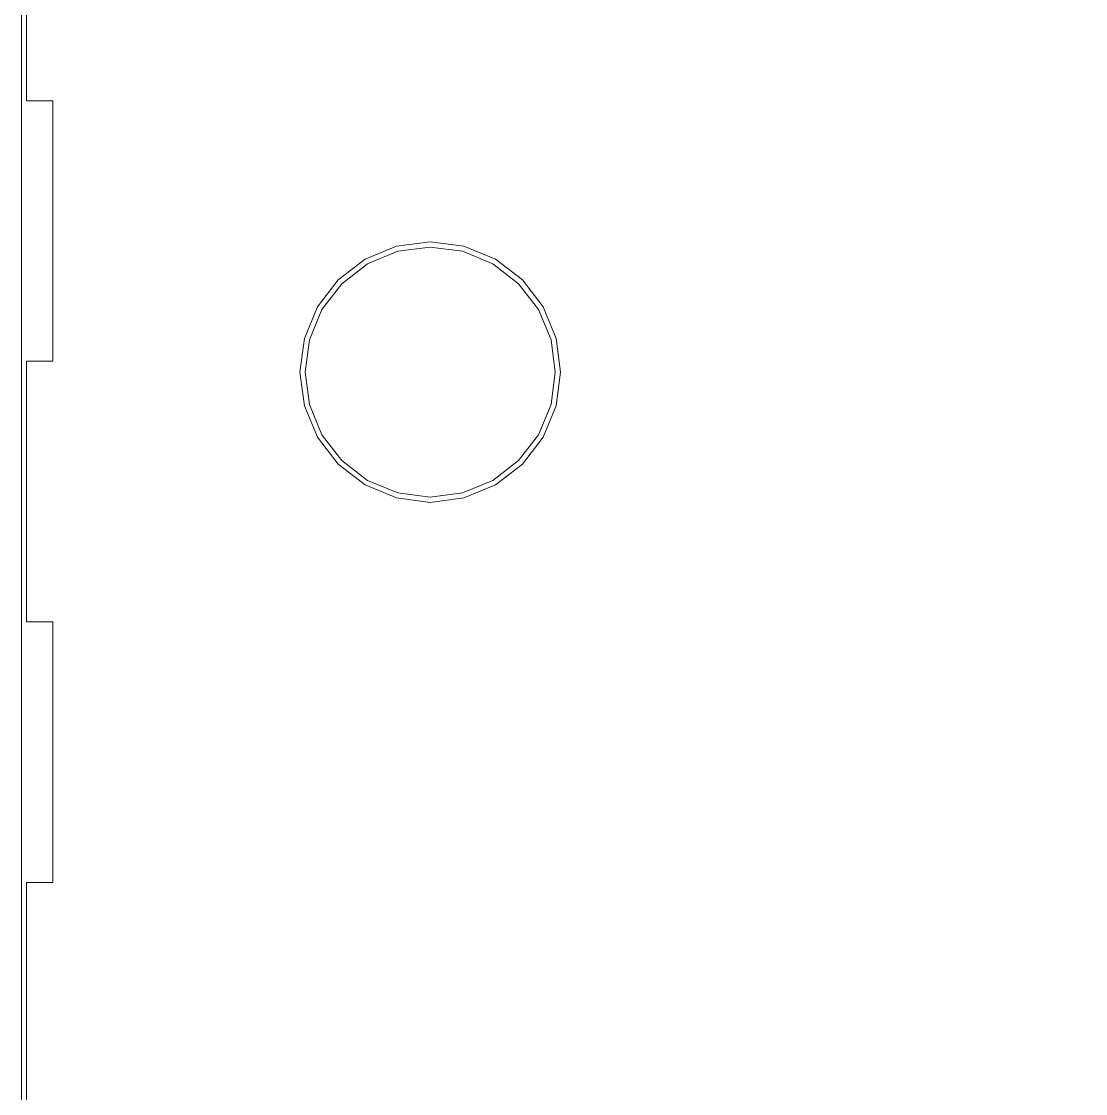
# Model space of a CAD drawing. Header units: millimetres. Extents: x -9 to 562, y -427 to 417.
# Drawn here: x -9.4 to 182, y -197.5 to -4.7 of the extents above; entities that cross this region are included whole.
import ezdxf

# ---------------------------------------------------------------- set-up
doc = ezdxf.new("R2010")
doc.units = ezdxf.units.MM
doc.header["$MEASUREMENT"] = 0
doc.layers.add('1', color=1, linetype='Continuous')
doc.layers.add('2', color=5, linetype='Continuous')

msp = doc.modelspace()

# ---------------------------------------------------------------- linework, layer by layer
at = {"lineweight": 5}
for points, knots in [([(-8.44, 27.94), (-8.44, 27.94), (-8.44, -18.94), (-8.44, -18.94), (-8.44, -18.94), (-8.44, -18.94), (-8.44, -18.94), (-8.44, -18.94)], [0, 0, 0, 0, 0.333333, 0.333333, 0.333333, 0.333333, 1, 1, 1, 1]), ([(-8.44, -18.94), (-8.44, -18.94), (-3.75, -18.94), (-3.75, -18.94), (-3.75, -18.94), (-3.75, -18.94), (-3.75, -65.81), (-3.75, -65.81), (-3.75, -65.81), (-3.75, -65.81), (-3.75, -65.81), (-3.75, -65.81)], [0, 0, 0, 0, 0.25, 0.25, 0.25, 0.25, 0.5, 0.5, 0.5, 0.5, 1, 1, 1, 1]), ([(41.65, -67.77), (41.65, -67.77), (42.42, -73.59), (42.42, -73.59), (42.42, -73.59), (42.42, -73.59), (44.67, -79.02), (44.67, -79.02), (44.67, -79.02), (44.67, -79.02), (48.24, -83.68), (48.24, -83.68), (48.24, -83.68), (48.24, -83.68), (52.9, -87.25), (52.9, -87.25), (52.9, -87.25), (52.9, -87.25), (58.33, -89.5), (58.33, -89.5), (58.33, -89.5), (58.33, -89.5), (64.15, -90.27), (64.15, -90.27), (64.15, -90.27), (64.15, -90.27), (69.98, -89.5), (69.98, -89.5), (69.98, -89.5), (69.98, -89.5), (75.4, -87.25), (75.4, -87.25), (75.4, -87.25), (75.4, -87.25), (80.06, -83.68), (80.06, -83.68), (80.06, -83.68), (80.06, -83.68), (83.64, -79.02), (83.64, -79.02), (83.64, -79.02), (83.64, -79.02), (85.89, -73.59), (85.89, -73.59), (85.89, -73.59), (85.89, -73.59), (86.65, -67.77), (86.65, -67.77), (86.65, -67.77), (86.65, -67.77), (85.89, -61.94), (85.89, -61.94), (85.89, -61.94), (85.89, -61.94), (83.64, -56.52), (83.64, -56.52), (83.64, -56.52), (83.64, -56.52), (80.06, -51.86), (80.06, -51.86), (80.06, -51.86), (80.06, -51.86), (75.4, -48.28), (75.4, -48.28), (75.4, -48.28), (75.4, -48.28), (69.98, -46.03), (69.98, -46.03), (69.98, -46.03), (69.98, -46.03), (64.15, -45.27), (64.15, -45.27), (64.15, -45.27), (64.15, -45.27), (58.33, -46.03), (58.33, -46.03), (58.33, -46.03), (58.33, -46.03), (52.9, -48.28), (52.9, -48.28), (52.9, -48.28), (52.9, -48.28), (48.24, -51.86), (48.24, -51.86), (48.24, -51.86), (48.24, -51.86), (44.67, -56.52), (44.67, -56.52), (44.67, -56.52), (44.67, -56.52), (42.42, -61.94), (42.42, -61.94), (42.42, -61.94), (42.42, -61.94), (41.65, -67.77), (41.65, -67.77)], [0, 0, 0, 0, 0.04, 0.04, 0.04, 0.04, 0.08, 0.08, 0.08, 0.08, 0.12, 0.12, 0.12, 0.12, 0.16, 0.16, 0.16, 0.16, 0.2, 0.2, 0.2, 0.2, 0.24, 0.24, 0.24, 0.24, 0.28, 0.28, 0.28, 0.28, 0.32, 0.32, 0.32, 0.32, 0.36, 0.36, 0.36, 0.36, 0.4, 0.4, 0.4, 0.4, 0.44, 0.44, 0.44, 0.44, 0.48, 0.48, 0.48, 0.48, 0.52, 0.52, 0.52, 0.52, 0.56, 0.56, 0.56, 0.56, 0.6, 0.6, 0.6, 0.6, 0.64, 0.64, 0.64, 0.64, 0.68, 0.68, 0.68, 0.68, 0.72, 0.72, 0.72, 0.72, 0.76, 0.76, 0.76, 0.76, 0.8, 0.8, 0.8, 0.8, 0.84, 0.84, 0.84, 0.84, 0.88, 0.88, 0.88, 0.88, 0.92, 0.92, 0.92, 0.92, 1, 1, 1, 1]), ([(86.79, -61.7), (86.79, -61.7), (84.45, -56.05), (84.45, -56.05), (84.45, -56.05), (84.45, -56.05), (84.45, -56.05), (84.45, -56.05)], [0, 0, 0, 0, 0.333333, 0.333333, 0.333333, 0.333333, 1, 1, 1, 1]), ([(87.59, -67.77), (87.59, -67.77), (86.79, -61.7), (86.79, -61.7), (86.79, -61.7), (86.79, -61.7), (86.79, -61.7), (86.79, -61.7)], [0, 0, 0, 0, 0.333333, 0.333333, 0.333333, 0.333333, 1, 1, 1, 1]), ([(-8.44, -65.81), (-8.44, -65.81), (-8.44, -112.69), (-8.44, -112.69), (-8.44, -112.69), (-8.44, -112.69), (-8.44, -112.69), (-8.44, -112.69)], [0, 0, 0, 0, 0.333333, 0.333333, 0.333333, 0.333333, 1, 1, 1, 1]), ([(-8.44, -112.69), (-8.44, -112.69), (-3.75, -112.69), (-3.75, -112.69), (-3.75, -112.69), (-3.75, -112.69), (-3.75, -159.56), (-3.75, -159.56), (-3.75, -159.56), (-3.75, -159.56), (-3.75, -159.56), (-3.75, -159.56)], [0, 0, 0, 0, 0.25, 0.25, 0.25, 0.25, 0.5, 0.5, 0.5, 0.5, 1, 1, 1, 1]), ([(-8.44, -159.56), (-8.44, -159.56), (-8.44, -206.44), (-8.44, -206.44), (-8.44, -206.44), (-8.44, -206.44), (-8.44, -206.44), (-8.44, -206.44)], [0, 0, 0, 0, 0.333333, 0.333333, 0.333333, 0.333333, 1, 1, 1, 1])]:
    msp.add_open_spline(points, degree=3, knots=knots, dxfattribs=at)
for points in [[(-8.44, -65.81), (-8.44, -65.81), (-3.75, -65.81), (-3.75, -65.81)], [(-8.44, -159.56), (-8.44, -159.56), (-3.75, -159.56), (-3.75, -159.56)]]:
    msp.add_open_spline(points, degree=3, dxfattribs=at)
at = {"layer": '1', "lineweight": 5}
msp.add_open_spline([(52.43, -88.06), (52.43, -88.06), (52.43, -88.06), (52.43, -88.06), (52.43, -88.06), (52.43, -88.06), (58.09, -90.4), (58.09, -90.4), (58.09, -90.4), (58.09, -90.4), (64.15, -91.2), (64.15, -91.2), (64.15, -91.2), (64.15, -91.2), (70.22, -90.4), (70.22, -90.4), (70.22, -90.4), (70.22, -90.4), (75.87, -88.06), (75.87, -88.06), (75.87, -88.06), (75.87, -88.06), (80.73, -84.34), (80.73, -84.34), (80.73, -84.34), (80.73, -84.34), (84.45, -79.48), (84.45, -79.48), (84.45, -79.48), (84.45, -79.48), (86.79, -73.83), (86.79, -73.83), (86.79, -73.83), (86.79, -73.83), (87.59, -67.77), (87.59, -67.77), (87.59, -67.77), (87.59, -67.77), (86.79, -61.7), (86.79, -61.7), (86.79, -61.7), (86.79, -61.7), (84.45, -56.05), (84.45, -56.05), (84.45, -56.05), (84.45, -56.05), (80.73, -51.19), (80.73, -51.19), (80.73, -51.19), (80.73, -51.19), (75.87, -47.47), (75.87, -47.47), (75.87, -47.47), (75.87, -47.47), (70.22, -45.13), (70.22, -45.13), (70.22, -45.13), (70.22, -45.13), (64.15, -44.33), (64.15, -44.33), (64.15, -44.33), (64.15, -44.33), (58.09, -45.13), (58.09, -45.13), (58.09, -45.13), (58.09, -45.13), (52.43, -47.47), (52.43, -47.47), (52.43, -47.47), (52.43, -47.47), (47.58, -51.19), (47.58, -51.19), (47.58, -51.19), (47.58, -51.19), (43.86, -56.05), (43.86, -56.05), (43.86, -56.05), (43.86, -56.05), (41.51, -61.7), (41.51, -61.7), (41.51, -61.7), (41.51, -61.7), (40.72, -67.77), (40.72, -67.77), (40.72, -67.77), (40.72, -67.77), (41.51, -73.83), (41.51, -73.83), (41.51, -73.83), (41.51, -73.83), (43.86, -79.48), (43.86, -79.48), (43.86, -79.48), (43.86, -79.48), (47.58, -84.34), (47.58, -84.34), (47.58, -84.34), (47.58, -84.34), (52.43, -88.06), (52.43, -88.06)], degree=3, knots=[0, 0, 0, 0, 0.038462, 0.038462, 0.038462, 0.038462, 0.076923, 0.076923, 0.076923, 0.076923, 0.115385, 0.115385, 0.115385, 0.115385, 0.153846, 0.153846, 0.153846, 0.153846, 0.192308, 0.192308, 0.192308, 0.192308, 0.230769, 0.230769, 0.230769, 0.230769, 0.269231, 0.269231, 0.269231, 0.269231, 0.307692, 0.307692, 0.307692, 0.307692, 0.346154, 0.346154, 0.346154, 0.346154, 0.384615, 0.384615, 0.384615, 0.384615, 0.423077, 0.423077, 0.423077, 0.423077, 0.461538, 0.461538, 0.461538, 0.461538, 0.5, 0.5, 0.5, 0.5, 0.538462, 0.538462, 0.538462, 0.538462, 0.576923, 0.576923, 0.576923, 0.576923, 0.615385, 0.615385, 0.615385, 0.615385, 0.653846, 0.653846, 0.653846, 0.653846, 0.692308, 0.692308, 0.692308, 0.692308, 0.730769, 0.730769, 0.730769, 0.730769, 0.769231, 0.769231, 0.769231, 0.769231, 0.807692, 0.807692, 0.807692, 0.807692, 0.846154, 0.846154, 0.846154, 0.846154, 0.884615, 0.884615, 0.884615, 0.884615, 0.923077, 0.923077, 0.923077, 0.923077, 1, 1, 1, 1], dxfattribs=at)
at = {"layer": '2', "lineweight": 5}
msp.add_open_spline([(-9.38, 417.19), (-9.38, 417.19), (-9.38, -426.56), (-9.38, -426.56), (-9.38, -426.56), (-9.38, -426.56), (562.5, -426.56), (562.5, -426.56), (562.5, -426.56), (562.5, -426.56), (562.5, 417.19), (562.5, 417.19), (562.5, 417.19), (562.5, 417.19), (-9.38, 417.19), (-9.38, 417.19)], degree=3, knots=[0, 0, 0, 0, 0.2, 0.2, 0.2, 0.2, 0.4, 0.4, 0.4, 0.4, 0.6, 0.6, 0.6, 0.6, 1, 1, 1, 1], dxfattribs=at)

doc.saveas('drawing.dxf')
